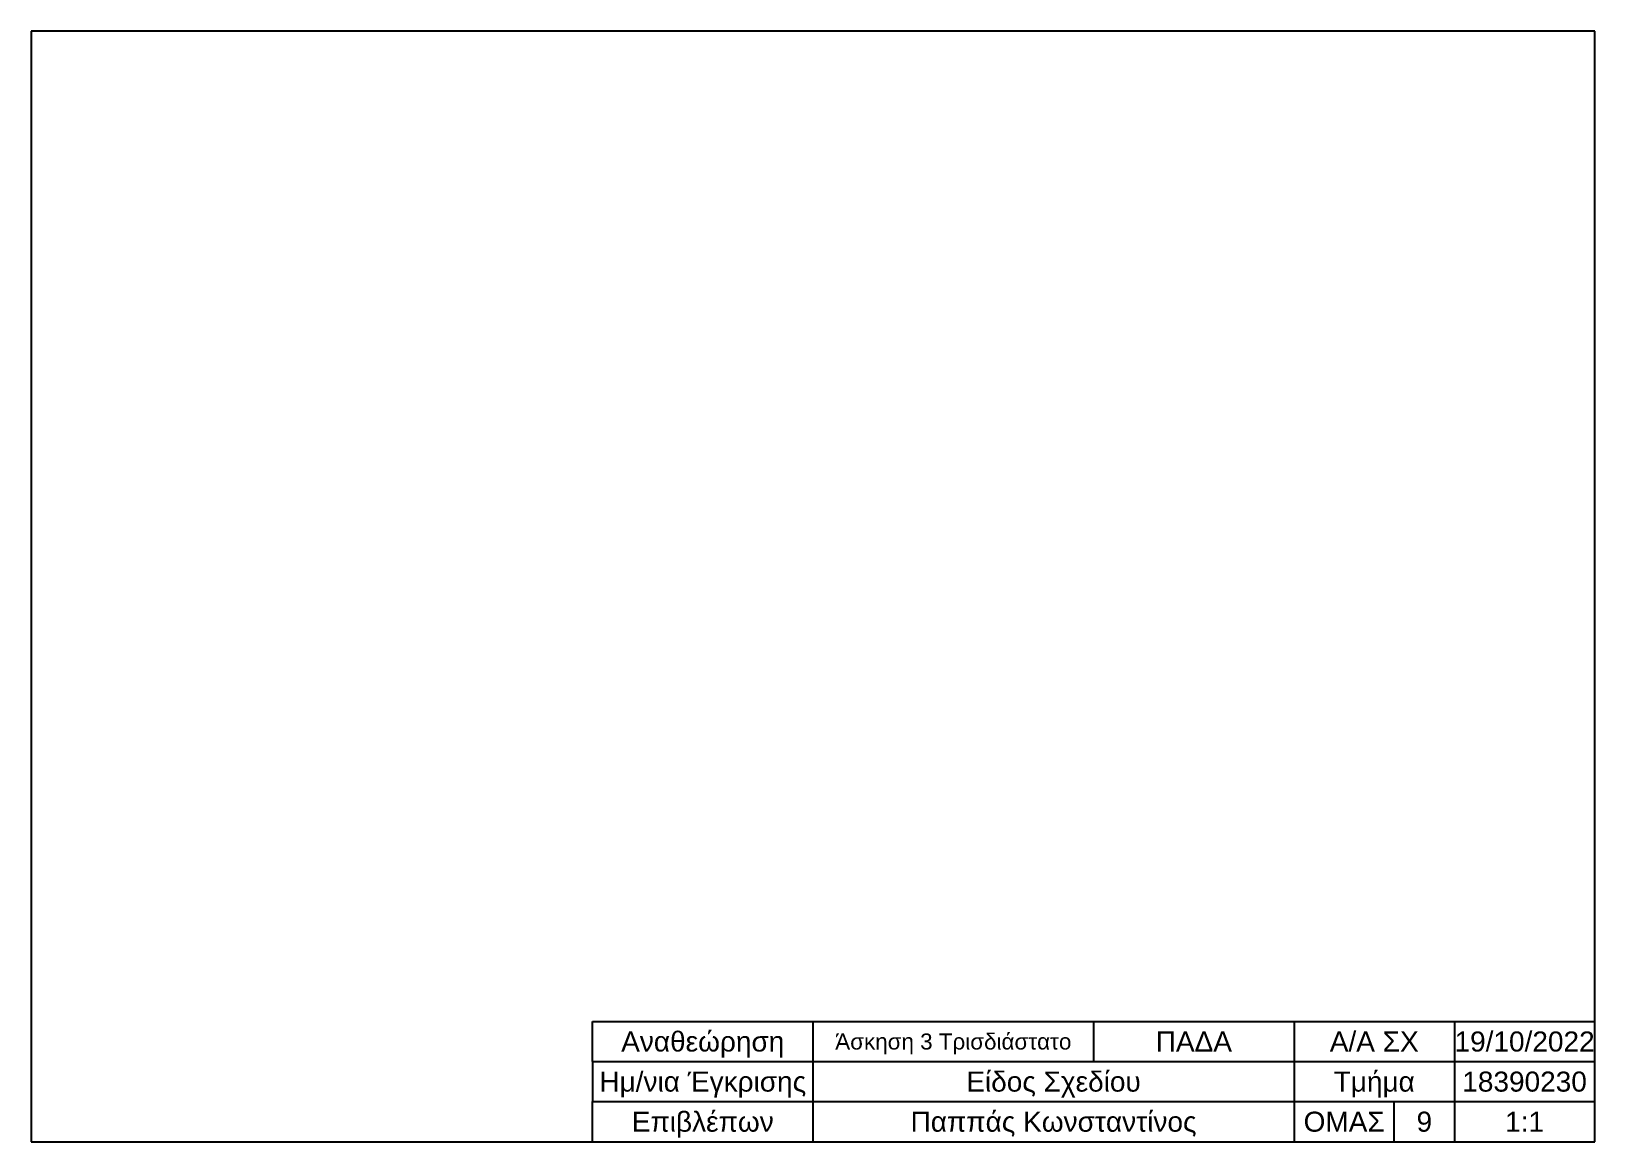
# Model space of a CAD drawing. Header units: inches. Extents: x 0 to 390, y 0 to 277.
import ezdxf
from ezdxf.enums import TextEntityAlignment as Align

# ---------------------------------------------------------------- set-up
doc = ezdxf.new("R2010")
doc.units = ezdxf.units.IN
doc.header["$MEASUREMENT"] = 0
doc.styles.get("Standard").update_dxf_attribs({"font": 'arial.ttf'})

msp = doc.modelspace()

# ---------------------------------------------------------------- linework, layer by layer
for p, q in [((390, 277), (0, 277)), ((0, 277), (0, 0)), ((390, 0), (390, 277)), ((140, 20), (140, 30)), ((140, 30), (390, 30)), ((195, 20), (195, 30)), ((265, 30), (265, 20)), ((315, 30), (315, 20)), ((355, 30), (355, 20)), ((140, 20), (140, 10)), ((140, 20), (390, 20)), ((195, 10), (195, 20)), ((315, 20), (315, 10)), ((355, 20), (355, 10)), ((140, 0), (140, 10)), ((140, 10), (390, 10)), ((195, 0), (195, 10)), ((315, 10), (315, 0)), ((340, 0), (340, 10)), ((355, 10), (355, 0)), ((0, 0), (390, 0))]:
    msp.add_line(p, q)

# ---------------------------------------------------------------- texts
for s, height, p in [('Αναθεώρηση', 5, (167.5, 25)), ('Άσκηση 3 Τρισδιάστατο', 4, (230, 25)), ('ΠΑΔΑ', 5, (290, 25)), ('Α/Α ΣΧ', 5, (335, 25)), ('19/10/2022', 5, (372.5, 25)), ('Ημ/νια Έγκρισης', 5, (167.5, 15)), ('Είδος Σχεδίου', 5, (255, 15)), ('Τμήμα', 5, (335, 15)), ('18390230', 5, (372.5, 15)), ('Επιβλέπων', 5, (167.5, 5)), ('Παππάς Κωνσταντίνος', 5, (255, 5)), ('ΟΜΑΣ', 5, (327.5, 5)), ('9', 5, (347.5, 5)), ('1:1', 5, (372.5, 5))]:
    msp.add_text(s, height=height).set_placement(p, align=Align.MIDDLE_CENTER)

doc.saveas('drawing.dxf')
